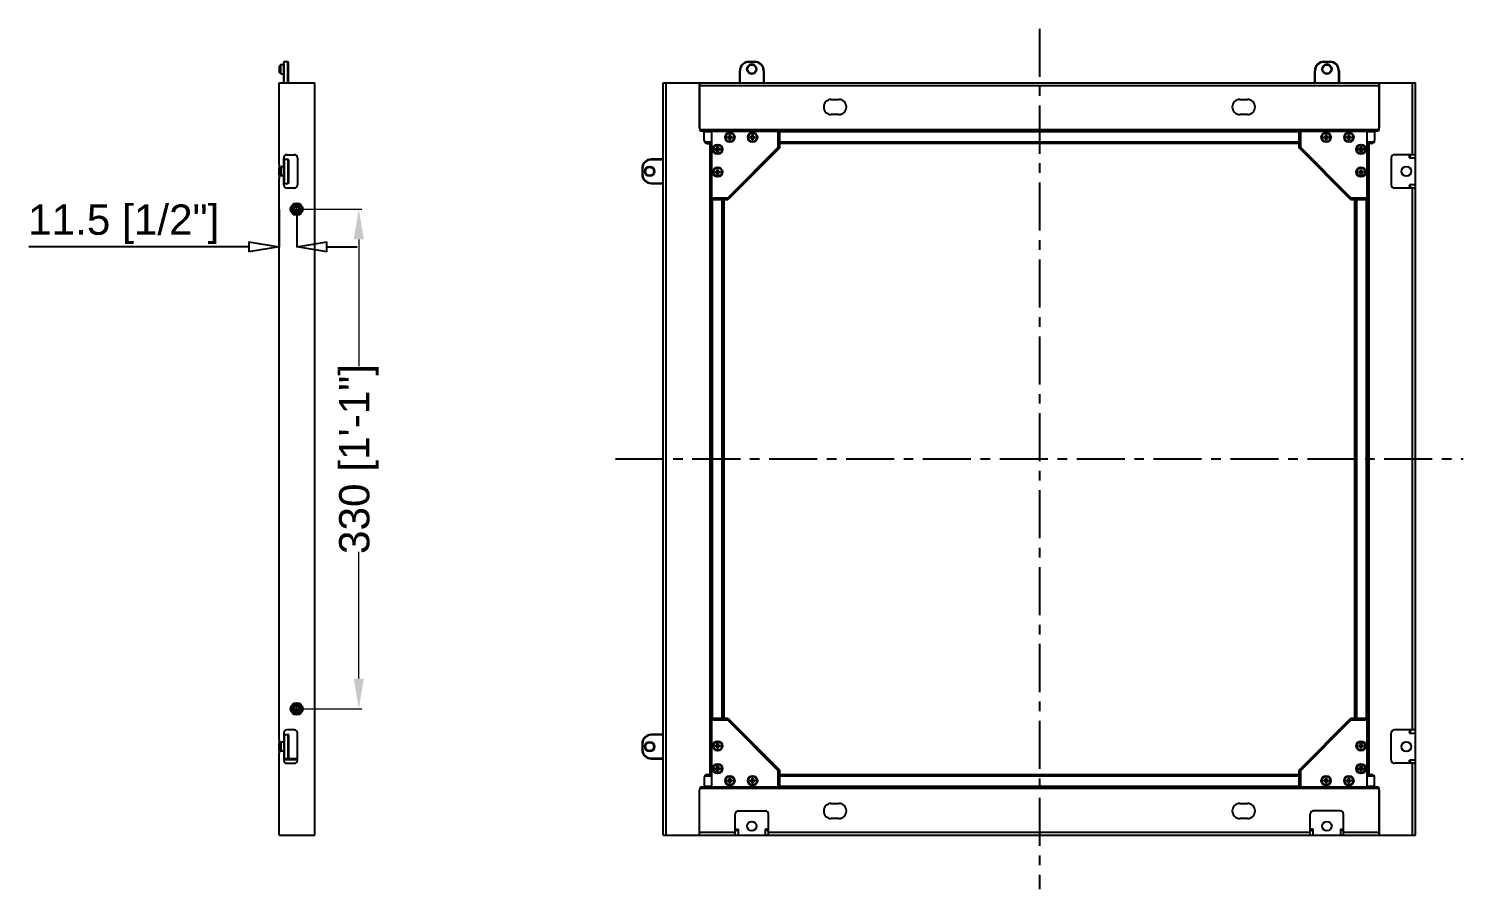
# Model space of a CAD drawing. Header units: millimetres. Extents: x -3132 to 28633, y 682 to 5849.
# Drawn here: x 11043 to 11991, y 1592 to 2160 of the extents above; entities that cross this region are included whole.
import ezdxf

# ---------------------------------------------------------------- set-up
doc = ezdxf.new("R2010")
doc.units = ezdxf.units.MM
doc.linetypes.add('CENTER', pattern=[50.79999999999998, 31.75, -6.349999999999998, 6.349999999999998, -6.349999999999998])
doc.layers.add('02___PRT_ALL_AXES', color=7, linetype='Continuous')
doc.layers.add('标准', color=3, linetype='Continuous')
doc.layers.add('screw', color=33, linetype='Continuous', lineweight=13)
doc.styles.get("Standard").update_dxf_attribs({"font": 'arial.ttf'})
doc.styles.add('TXT', font='romans.shx', dxfattribs={"bigfont": 'gbcbig.shx'})
doc.dimstyles.new('1.2', dxfattribs={"dimscale": 10, "dimtxt": 2, "dimasz": 2, "dimexe": 0.2, "dimexo": 0.1, "dimgap": 0, "dimtad": 0, "dimzin": 9, "dimdsep": 46, "dimtxsty": 'Standard', "dimcen": 0, "dimclrd": 3, "dimclre": 3, "dimclrt": 3, "dimazin": 1, "dimtp": 0.01, "dimtm": 0.01, "dimtfac": 1, "dimtofl": 0, "dimtmove": 0, "dimatfit": 3, "dimfxl": 1, "dimtolj": 1, "dimtzin": 4, "dimlwd": 13, "dimlwe": 13, "dimarcsym": 0})
doc.dimstyles.new('ISO_25-10', dxfattribs={"dimtxt": 20, "dimasz": 20, "dimexe": 0.3, "dimexo": 0.3, "dimgap": 2, "dimtad": 1, "dimrnd": 0.0001, "dimdsep": 46, "dimtxsty": 'Standard', "dimblk": 'CLOSEDBLANK', "dimcen": 0.1, "dimclrd": 256, "dimclre": 256, "dimclrt": 256, "dimadec": 0, "dimazin": 2, "dimtm": 1e-09, "dimtfac": 1, "dimtofl": 0, "dimtmove": 0, "dimatfit": 3, "dimldrblk": 'CLOSEDBLANK', "dimfxl": 1, "dimtolj": 1, "dimarcsym": 0})

# ---------------------------------------------------------------- blocks, each defined once
blk = doc.blocks.new('*D74')
at = {"color": 3, "linetype": 'Continuous', "lineweight": 13, "transparency": 16777216}
for p, q in [((11223.08755357268, 2040.957609661936), (11262.94822645859, 2040.957609661936)), ((11260.94822645859, 2020.957609661936), (11260.94822645859, 1937.23318947094)), ((11260.94822645859, 1730.957609661936), (11260.94822645859, 1814.682029852932)), ((11223.08755357268, 1710.957609661936), (11262.94822645859, 1710.957609661936))]:
    blk.add_line(p, q, dxfattribs=at)
at = {"color": 3, "transparency": 16777216}
for points in [[(11257.61489312525, 2020.957609661936), (11264.28155979192, 2020.957609661936), (11260.94822645859, 2040.957609661936)], [(11257.61489312525, 1730.957609661936), (11264.28155979192, 1730.957609661936), (11260.94822645859, 1710.957609661936)]]:
    blk.add_solid(points, dxfattribs=at)
at = {"layer": 'Defpoints', "color": 0, "transparency": 16777216}
for p in [(11222.08755357268, 2040.957609661936), (11222.08755357268, 1710.957609661936), (11260.94822645859, 1710.957609661936)]:
    blk.add_point(p, dxfattribs=at)
at = {"color": 3, "transparency": 16777216, "insert": (11260.94822645858, 1875.957609661932), "char_height": 20, "attachment_point": 5, "rotation": 90}
blk.add_mtext('\\A1;330 [1\'-1"]', dxfattribs=at)
blk = doc.blocks.new('screw_m4_l')
at = {"layer": 'screw', "color": 1, "linetype": 'CENTER', "ltscale": 0.008796536796536795}
for p, q in [((-2.200000000000045, 0), (2.200000000000045, 0)), ((0, -2.199999999999818), (0, 2.199999999999818))]:
    blk.add_line(p, q, dxfattribs=at)
at = {"layer": 'screw', "color": 33}
blk.add_circle((0, 0), 1.65, dxfattribs=at)
at = {"layer": 'screw', "color": 2, "linetype": 'CENTER'}
blk.add_arc((0, 0), 2, 270, 180, dxfattribs=at)
at = {"layer": 'screw', "color": 6, "style": 'TXT'}
blk.add_text('M4', height=0.8, dxfattribs=at).set_placement((-0.67999999999995, -1))
blk = doc.blocks.new('_ClosedBlank')
at = {"color": 0, "linetype": 'ByBlock', "lineweight": -2}
for p, q in [((-1, 0.1666666666666667), (0, 0)), ((-1, 0.1666666666666667), (-1, -0.1666666666666667)), ((0, 0), (-1, -0.1666666666666667))]:
    blk.add_line(p, q, dxfattribs=at)
blk = doc.blocks.new('*D76')
at = {"layer": 'Defpoints', "color": 0, "transparency": 16777216}
for p in [(11208.38755357268, 2040.957609661935), (11219.88755357268, 2040.957609661935), (11208.38755357268, 2016.111521657536)]:
    blk.add_point(p, dxfattribs=at)
at = {"layer": '标准', "lineweight": -2, "transparency": 16777216}
for p, q in [((11208.38755357268, 2040.657609661935), (11208.38755357268, 2015.811521657536)), ((11219.88755357268, 2040.657609661935), (11219.88755357268, 2015.811521657536)), ((11188.38755357268, 2016.111521657536), (11042.81865862043, 2016.111521657536)), ((11239.88755357268, 2016.111521657536), (11259.88755357268, 2016.111521657536))]:
    blk.add_line(p, q, dxfattribs=at)
at = {"layer": '标准', "lineweight": -2, "transparency": 16777216, "xscale": 20, "yscale": 20, "zscale": 20}
blk.add_blockref('_ClosedBlank', (11208.38755357268, 2016.111521657536), dxfattribs=at)
at = {"layer": '标准', "lineweight": -2, "transparency": 16777216, "xscale": 20, "yscale": 20, "zscale": 20, "rotation": 180}
blk.add_blockref('_ClosedBlank', (11219.88755357268, 2016.111521657536), dxfattribs=at)
at = {"layer": '标准', "transparency": 16777216, "insert": (11105.60310609655, 2031.058315654808), "char_height": 20, "attachment_point": 5}
blk.add_mtext('\\A1;11.5 [1/2"]', dxfattribs=at)

msp = doc.modelspace()

# ---------------------------------------------------------------- linework, layer by layer
at = {"color": 7, "linetype": 'Continuous'}
for p, q in [((11209.38755357268, 2136.457609661931), (11208.58755357268, 2135.657609661932)), ((11208.58755357268, 2131.25760966193), (11208.58755357268, 2135.657609661932)), ((11209.38755357268, 2130.457609661935), (11209.38755357268, 2136.457609661931)), ((11209.38755357268, 2136.457609661931), (11211.38755357268, 2136.457609661931)), ((11211.68755357268, 2138.457609661935), (11211.38755357268, 2138.157609661932)), ((11211.38755357268, 2124.457609661935), (11211.38755357268, 2138.157609661932)), ((11211.68755357268, 2124.457609661935), (11211.68755357268, 2138.457609661935)), ((11211.68755357268, 2138.457609661935), (11214.08755357268, 2138.457609661935)), ((11214.08755357268, 2124.457609661935), (11214.08755357268, 2138.457609661935)), ((11214.38755357268, 2138.157609661932), (11214.08755357268, 2138.457609661935)), ((11214.38755357268, 2124.457609661935), (11214.38755357268, 2138.157609661932)), ((11518.61697475584, 2138.157609661932), (11518.61697475584, 2138.457609661935)), ((11518.61697475584, 2138.457609661935), (11522.61697475584, 2138.457609661935)), ((11518.61697475584, 2138.157609661932), (11522.61697475584, 2138.157609661932)), ((11522.61697475584, 2138.157609661932), (11522.61697475584, 2138.457609661935)), ((11898.61697475584, 2138.157609661932), (11898.61697475584, 2138.457609661935)), ((11898.61697475584, 2138.457609661935), (11902.61697475584, 2138.457609661935)), ((11898.61697475584, 2138.157609661932), (11902.61697475584, 2138.157609661932)), ((11902.61697475584, 2138.157609661932), (11902.61697475584, 2138.457609661935)), ((11208.38755357268, 2070.571162534932), (11208.38755357268, 2124.457609661935)), ((11208.38755357268, 2124.457609661935), (11231.88755357268, 2124.457609661935)), ((11209.38755357268, 2130.457609661935), (11208.58755357268, 2131.25760966193)), ((11209.38755357268, 2130.457609661935), (11211.38755357268, 2130.457609661935)), ((11231.88755357268, 1627.457609661935), (11231.88755357268, 2124.457609661935)), ((11462.11697475584, 1627.457609661935), (11462.11697475584, 2124.457609661935)), ((11462.11697475584, 2124.457609661935), (11959.11697475584, 2124.457609661935)), ((11464.11697475584, 1627.457609661935), (11464.11697475584, 2124.457609661935)), ((11486.01697475584, 2094.457609661935), (11486.01697475584, 2124.457609661935)), ((11486.11697475584, 2124.457609661935), (11486.11697475584, 2094.557609661933)), ((11512.61697475584, 2124.457609661935), (11512.61697475584, 2132.457609661931)), ((11512.91697475584, 2132.457609661931), (11512.61697475584, 2132.457609661931)), ((11512.91697475584, 2124.457609661935), (11512.91697475584, 2132.457609661931)), ((11528.31697475584, 2132.457609661931), (11528.31697475584, 2124.457609661935)), ((11528.31697475584, 2132.457609661931), (11528.61697475584, 2132.457609661931)), ((11528.61697475584, 2132.457609661931), (11528.61697475584, 2124.457609661935)), ((11892.61697475584, 2124.457609661935), (11892.61697475584, 2132.457609661931)), ((11892.91697475584, 2132.457609661931), (11892.61697475584, 2132.457609661931)), ((11892.91697475584, 2124.457609661935), (11892.91697475584, 2132.457609661931)), ((11908.31697475584, 2132.457609661931), (11908.31697475584, 2124.457609661935)), ((11908.31697475584, 2132.457609661931), (11908.61697475584, 2132.457609661931)), ((11908.61697475584, 2132.457609661931), (11908.61697475584, 2124.457609661935)), ((11935.11697475584, 2094.557609661933), (11935.11697475584, 2124.457609661935)), ((11935.21697475584, 2124.457609661935), (11935.21697475584, 2094.457609661935)), ((11957.11697475584, 2076.957609661935), (11957.11697475584, 2124.457609661935)), ((11959.11697475584, 1627.457609661935), (11959.11697475584, 2124.457609661935)), ((11935.11697475584, 2122.457609661931), (11486.11697475584, 2122.457609661931)), ((11573.11697475584, 2113.457609661935), (11578.11697475584, 2113.457609661935)), ((11843.11697475584, 2113.457609661935), (11848.11697475584, 2113.457609661935)), ((11578.11697475584, 2103.457609661935), (11573.11697475584, 2103.457609661935)), ((11848.11697475584, 2103.457609661935), (11843.11697475584, 2103.457609661935)), ((11488.11697475584, 2092.557609661933), (11486.11697475584, 2094.557609661933)), ((11487.11697475584, 2093.557609661933), (11934.11697475584, 2093.557609661933)), ((11489.11697475584, 2092.457609661931), (11488.01697475584, 2092.457609661931)), ((11933.11697475584, 2092.557609661933), (11488.11697475584, 2092.557609661933)), ((11489.11697475584, 2086.357609661936), (11489.11697475584, 2092.457609661931)), ((11494.11697475584, 2092.057609661933), (11489.11697475584, 2092.057609661933)), ((11489.35917467584, 2085.457609661935), (11494.11697475584, 2085.457609661935)), ((11494.11697475584, 2047.457609661931), (11494.11697475584, 2092.457609661931)), ((11494.11697475584, 2092.457609661931), (11539.11697475584, 2092.457609661931)), ((11504.51697475584, 2088.177609661932), (11504.51697475584, 2088.737609661934)), ((11504.51697475584, 2088.737609661934), (11507.71697475584, 2088.177609661932)), ((11504.51697475584, 2088.737609661934), (11505.83697475584, 2088.737609661934)), ((11504.51697475584, 2088.177609661932), (11507.71697475584, 2088.737609661934)), ((11505.83697475584, 2088.177609661932), (11504.51697475584, 2088.177609661932)), ((11505.83697475584, 2086.857609661933), (11506.39697475584, 2090.057609661933)), ((11505.83697475584, 2088.737609661934), (11505.83697475584, 2090.057609661933)), ((11506.39697475584, 2086.857609661933), (11505.83697475584, 2090.057609661933)), ((11505.83697475584, 2090.057609661933), (11506.39697475584, 2090.057609661933)), ((11505.83697475584, 2088.177609661932), (11506.39697475584, 2088.737609661934)), ((11505.83697475584, 2088.737609661934), (11506.39697475584, 2088.177609661932)), ((11505.83697475584, 2086.857609661933), (11505.83697475584, 2088.177609661932)), ((11506.39697475584, 2086.857609661933), (11505.83697475584, 2086.857609661933)), ((11506.39697475584, 2090.057609661933), (11506.39697475584, 2088.737609661934)), ((11506.39697475584, 2088.737609661934), (11507.71697475584, 2088.737609661934)), ((11506.39697475584, 2088.177609661932), (11506.39697475584, 2086.857609661933)), ((11507.71697475584, 2088.177609661932), (11506.39697475584, 2088.177609661932)), ((11507.71697475584, 2088.737609661934), (11507.71697475584, 2088.177609661932)), ((11519.51697475584, 2088.177609661932), (11519.51697475584, 2088.737609661934)), ((11519.51697475584, 2088.737609661934), (11522.71697475584, 2088.177609661932)), ((11519.51697475584, 2088.737609661934), (11520.83697475584, 2088.737609661934)), ((11519.51697475584, 2088.177609661932), (11522.71697475584, 2088.737609661934)), ((11520.83697475584, 2088.177609661932), (11519.51697475584, 2088.177609661932)), ((11520.83697475584, 2086.857609661933), (11521.39697475584, 2090.057609661933)), ((11520.83697475584, 2088.737609661934), (11520.83697475584, 2090.057609661933)), ((11521.39697475584, 2086.857609661933), (11520.83697475584, 2090.057609661933)), ((11520.83697475584, 2090.057609661933), (11521.39697475584, 2090.057609661933)), ((11520.83697475584, 2088.177609661932), (11521.39697475584, 2088.737609661934)), ((11520.83697475584, 2088.737609661934), (11521.39697475584, 2088.177609661932)), ((11520.83697475584, 2086.857609661933), (11520.83697475584, 2088.177609661932)), ((11521.39697475584, 2086.857609661933), (11520.83697475584, 2086.857609661933)), ((11521.39697475584, 2090.057609661933), (11521.39697475584, 2088.737609661934)), ((11521.39697475584, 2088.737609661934), (11522.71697475584, 2088.737609661934)), ((11521.39697475584, 2088.177609661932), (11521.39697475584, 2086.857609661933)), ((11522.71697475584, 2088.177609661932), (11521.39697475584, 2088.177609661932)), ((11522.71697475584, 2088.737609661934), (11522.71697475584, 2088.177609661932)), ((11538.11697475584, 2081.871823224938), (11538.11697475584, 2092.457609661931)), ((11539.11697475584, 2081.871823224938), (11539.11697475584, 2092.457609661931)), ((11882.11697475584, 2092.057609661933), (11539.11697475584, 2092.057609661933)), ((11539.11697475584, 2085.457609661935), (11882.11697475584, 2085.457609661935)), ((11882.11697475584, 2092.457609661931), (11882.11697475584, 2081.871823224938)), ((11882.11697475584, 2092.457609661931), (11927.11697475584, 2092.457609661931)), ((11883.11697475584, 2092.457609661931), (11883.11697475584, 2081.871823224938)), ((11898.51697475584, 2088.177609661932), (11901.71697475584, 2088.737609661934)), ((11898.51697475584, 2088.177609661932), (11898.51697475584, 2088.737609661934)), ((11898.51697475584, 2088.737609661934), (11899.83697475584, 2088.737609661934)), ((11898.51697475584, 2088.737609661934), (11901.71697475584, 2088.177609661932)), ((11899.83697475584, 2088.177609661932), (11898.51697475584, 2088.177609661932)), ((11899.83697475584, 2086.857609661933), (11900.39697475584, 2090.057609661933)), ((11899.83697475584, 2088.737609661934), (11899.83697475584, 2090.057609661933)), ((11899.83697475584, 2090.057609661933), (11900.39697475584, 2090.057609661933)), ((11900.39697475584, 2086.857609661933), (11899.83697475584, 2090.057609661933)), ((11899.83697475584, 2088.177609661932), (11900.39697475584, 2088.737609661934)), ((11899.83697475584, 2088.737609661934), (11900.39697475584, 2088.177609661932)), ((11899.83697475584, 2086.857609661933), (11899.83697475584, 2088.177609661932)), ((11900.39697475584, 2086.857609661933), (11899.83697475584, 2086.857609661933)), ((11900.39697475584, 2090.057609661933), (11900.39697475584, 2088.737609661934)), ((11900.39697475584, 2088.737609661934), (11901.71697475584, 2088.737609661934)), ((11900.39697475584, 2088.177609661932), (11900.39697475584, 2086.857609661933)), ((11901.71697475584, 2088.177609661932), (11900.39697475584, 2088.177609661932)), ((11901.71697475584, 2088.737609661934), (11901.71697475584, 2088.177609661932)), ((11913.51697475584, 2088.177609661932), (11916.71697475584, 2088.737609661934)), ((11913.51697475584, 2088.177609661932), (11913.51697475584, 2088.737609661934)), ((11913.51697475584, 2088.737609661934), (11914.83697475584, 2088.737609661934)), ((11913.51697475584, 2088.737609661934), (11916.71697475584, 2088.177609661932)), ((11914.83697475584, 2088.177609661932), (11913.51697475584, 2088.177609661932)), ((11914.83697475584, 2086.857609661933), (11915.39697475584, 2090.057609661933)), ((11914.83697475584, 2088.737609661934), (11914.83697475584, 2090.057609661933)), ((11914.83697475584, 2090.057609661933), (11915.39697475584, 2090.057609661933)), ((11915.39697475584, 2086.857609661933), (11914.83697475584, 2090.057609661933)), ((11914.83697475584, 2088.177609661932), (11915.39697475584, 2088.737609661934)), ((11914.83697475584, 2088.737609661934), (11915.39697475584, 2088.177609661932)), ((11914.83697475584, 2086.857609661933), (11914.83697475584, 2088.177609661932)), ((11915.39697475584, 2086.857609661933), (11914.83697475584, 2086.857609661933)), ((11915.39697475584, 2090.057609661933), (11915.39697475584, 2088.737609661934)), ((11915.39697475584, 2088.737609661934), (11916.71697475584, 2088.737609661934)), ((11915.39697475584, 2088.177609661932), (11915.39697475584, 2086.857609661933)), ((11916.71697475584, 2088.177609661932), (11915.39697475584, 2088.177609661932)), ((11916.71697475584, 2088.737609661934), (11916.71697475584, 2088.177609661932)), ((11927.11697475584, 2047.457609661931), (11927.11697475584, 2092.457609661931)), ((11932.11697475584, 2092.057609661933), (11927.11697475584, 2092.057609661933)), ((11927.11697475584, 2085.457609661935), (11931.87477483584, 2085.457609661935)), ((11933.21697475584, 2092.457609661931), (11932.11697475584, 2092.457609661931)), ((11932.11697475584, 2092.457609661931), (11932.11697475584, 2086.357609661936)), ((11935.11697475584, 2094.557609661933), (11933.11697475584, 2092.557609661933)), ((11213.38755357268, 2076.957609661935), (11218.38755357268, 2076.957609661935)), ((11494.11697475584, 2084.457609661935), (11491.01697475584, 2084.457609661935)), ((11491.11697475584, 2084.357609661933), (11494.11697475584, 2084.357609661933)), ((11493.01697475584, 1667.557609661933), (11493.01697475584, 2084.357609661933)), ((11494.01697475584, 2084.357609661933), (11494.01697475584, 1667.557609661933)), ((11496.51697475584, 2080.177609661936), (11496.51697475584, 2080.737609661934)), ((11496.51697475584, 2080.737609661934), (11499.71697475584, 2080.177609661936)), ((11496.51697475584, 2080.737609661934), (11497.83697475584, 2080.737609661934)), ((11496.51697475584, 2080.177609661936), (11499.71697475584, 2080.737609661934)), ((11497.83697475584, 2080.177609661936), (11496.51697475584, 2080.177609661936)), ((11497.83697475584, 2078.857609661936), (11498.39697475584, 2082.057609661933)), ((11497.83697475584, 2080.737609661934), (11497.83697475584, 2082.057609661933)), ((11498.39697475584, 2078.857609661936), (11497.83697475584, 2082.057609661933)), ((11497.83697475584, 2082.057609661933), (11498.39697475584, 2082.057609661933)), ((11497.83697475584, 2080.177609661936), (11498.39697475584, 2080.737609661934)), ((11497.83697475584, 2080.737609661934), (11498.39697475584, 2080.177609661936)), ((11497.83697475584, 2078.857609661936), (11497.83697475584, 2080.177609661936)), ((11498.39697475584, 2078.857609661936), (11497.83697475584, 2078.857609661936)), ((11498.39697475584, 2082.057609661933), (11498.39697475584, 2080.737609661934)), ((11498.39697475584, 2080.737609661934), (11499.71697475584, 2080.737609661934)), ((11498.39697475584, 2080.177609661936), (11498.39697475584, 2078.857609661936)), ((11499.71697475584, 2080.177609661936), (11498.39697475584, 2080.177609661936)), ((11499.71697475584, 2080.737609661934), (11499.71697475584, 2080.177609661936)), ((11538.11697475584, 2081.871823224938), (11504.70276119384, 2048.457609661935)), ((11538.82408153784, 2081.164716443935), (11505.40986797484, 2047.750502880932)), ((11538.11697475584, 2081.871823224938), (11538.97052814684, 2081.518269833934)), ((11538.82408153784, 2081.164716443935), (11539.11697475584, 2081.871823224938)), ((11882.11697475584, 2084.457609661935), (11539.11697475584, 2084.457609661935)), ((11882.11697475584, 2081.871823224938), (11882.40986797484, 2081.164716443935)), ((11882.26342136584, 2081.518269833934), (11883.11697475584, 2081.871823224938)), ((11915.82408153784, 2047.750502880932), (11882.40986797484, 2081.164716443935)), ((11916.53118831884, 2048.457609661935), (11883.11697475584, 2081.871823224938)), ((11921.51697475584, 2080.177609661936), (11924.71697475584, 2080.737609661934)), ((11921.51697475584, 2080.177609661936), (11921.51697475584, 2080.737609661934)), ((11921.51697475584, 2080.737609661934), (11922.83697475584, 2080.737609661934)), ((11921.51697475584, 2080.737609661934), (11924.71697475584, 2080.177609661936)), ((11922.83697475584, 2080.177609661936), (11921.51697475584, 2080.177609661936)), ((11922.83697475584, 2078.857609661936), (11923.39697475584, 2082.057609661933)), ((11922.83697475584, 2080.737609661934), (11922.83697475584, 2082.057609661933)), ((11922.83697475584, 2082.057609661933), (11923.39697475584, 2082.057609661933)), ((11923.39697475584, 2078.857609661936), (11922.83697475584, 2082.057609661933)), ((11922.83697475584, 2080.177609661936), (11923.39697475584, 2080.737609661934)), ((11922.83697475584, 2080.737609661934), (11923.39697475584, 2080.177609661936)), ((11922.83697475584, 2078.857609661936), (11922.83697475584, 2080.177609661936)), ((11923.39697475584, 2078.857609661936), (11922.83697475584, 2078.857609661936)), ((11923.39697475584, 2082.057609661933), (11923.39697475584, 2080.737609661934)), ((11923.39697475584, 2080.737609661934), (11924.71697475584, 2080.737609661934)), ((11923.39697475584, 2080.177609661936), (11923.39697475584, 2078.857609661936)), ((11924.71697475584, 2080.177609661936), (11923.39697475584, 2080.177609661936)), ((11924.71697475584, 2080.737609661934), (11924.71697475584, 2080.177609661936)), ((11930.21697475584, 2084.457609661935), (11927.11697475584, 2084.457609661935)), ((11930.11697475584, 2084.357609661933), (11927.11697475584, 2084.357609661933)), ((11927.21697475584, 1667.557609661933), (11927.21697475584, 2084.357609661933)), ((11928.21697475584, 2084.357609661933), (11928.21697475584, 1667.557609661933)), ((11959.11697475584, 2076.957609661935), (11945.11697475584, 2076.957609661935)), ((11955.11697475584, 2074.957609661931), (11955.11697475584, 2076.957609661935)), ((11208.38755357268, 2070.571162534932), (11208.39466759968, 2069.851156962934)), ((11208.39466751568, 2069.064053695933), (11208.38755357268, 2068.344056789931)), ((11208.38755357268, 2063.571162534936), (11208.38755357268, 2068.344056789931)), ((11208.39466759968, 2069.851156962934), (11208.39466751568, 2069.064053695933)), ((11208.58755357268, 2068.157609661932), (11209.38755357268, 2068.957609661931)), ((11208.58755357268, 2068.157609661932), (11208.58755357268, 2063.75760966193)), ((11209.38755357268, 2068.957609661931), (11209.38755357268, 2062.957609661935)), ((11211.38755357268, 2068.957609661931), (11209.38755357268, 2068.957609661931)), ((11211.38755357268, 2056.957609661935), (11211.38755357268, 2074.957609661931)), ((11211.68755357268, 2073.957609661931), (11211.38755357268, 2073.657609661936)), ((11211.68755357268, 2073.957609661931), (11211.68755357268, 2057.957609661935)), ((11211.68755357268, 2073.957609661931), (11214.08755357268, 2073.957609661931)), ((11214.08755357268, 2073.957609661931), (11214.08755357268, 2057.957609661935)), ((11214.38755357268, 2073.657609661936), (11214.08755357268, 2073.957609661931)), ((11214.38755357268, 2073.657609661936), (11214.38755357268, 2058.257609661934)), ((11220.38755357268, 2074.957609661931), (11220.38755357268, 2056.957609661935)), ((11448.11697475584, 2067.957609661935), (11448.11697475584, 2063.957609661931)), ((11448.41697475584, 2067.957609661935), (11448.11697475584, 2067.957609661935)), ((11448.41697475584, 2067.957609661935), (11448.41697475584, 2063.957609661931)), ((11454.11697475584, 2073.657609661936), (11454.11697475584, 2073.957609661931)), ((11462.11697475584, 2073.957609661931), (11454.11697475584, 2073.957609661931)), ((11462.11697475584, 2073.657609661936), (11454.11697475584, 2073.657609661936)), ((11497.83697475584, 2063.857609661936), (11498.39697475584, 2067.057609661933)), ((11497.83697475584, 2065.737609661934), (11497.83697475584, 2067.057609661933)), ((11498.39697475584, 2063.857609661936), (11497.83697475584, 2067.057609661933)), ((11497.83697475584, 2067.057609661933), (11498.39697475584, 2067.057609661933)), ((11498.39697475584, 2067.057609661933), (11498.39697475584, 2065.737609661934)), ((11922.83697475584, 2063.857609661936), (11923.39697475584, 2067.057609661933)), ((11922.83697475584, 2067.057609661933), (11923.39697475584, 2067.057609661933)), ((11922.83697475584, 2065.737609661934), (11922.83697475584, 2067.057609661933)), ((11923.39697475584, 2063.857609661936), (11922.83697475584, 2067.057609661933)), ((11923.39697475584, 2067.057609661933), (11923.39697475584, 2065.737609661934)), ((11943.11697475584, 2074.957609661931), (11943.11697475584, 2056.957609661935)), ((11955.11697475584, 2074.957609661931), (11959.11697475584, 2074.957609661931)), ((11208.38755357268, 2063.571162534936), (11208.39466759968, 2062.851156962934)), ((11208.39466751568, 2062.064053695933), (11208.38755357268, 2061.344056789934)), ((11208.38755357268, 1690.571162534932), (11208.38755357268, 2061.344056789934)), ((11208.39466759968, 2062.851156962934), (11208.39466751568, 2062.064053695933)), ((11208.58755357268, 2063.75760966193), (11209.38755357268, 2062.957609661935)), ((11211.38755357268, 2062.957609661935), (11209.38755357268, 2062.957609661935)), ((11211.68755357268, 2057.957609661935), (11211.38755357268, 2058.257609661934)), ((11211.68755357268, 2057.957609661935), (11214.08755357268, 2057.957609661935)), ((11214.38755357268, 2058.257609661934), (11214.08755357268, 2057.957609661935)), ((11448.41697475584, 2063.957609661931), (11448.11697475584, 2063.957609661931)), ((11454.11697475584, 2058.257609661934), (11454.11697475584, 2057.957609661935)), ((11454.11697475584, 2058.257609661934), (11462.11697475584, 2058.257609661934)), ((11454.11697475584, 2057.957609661935), (11462.11697475584, 2057.957609661935)), ((11496.51697475584, 2065.177609661936), (11496.51697475584, 2065.737609661934)), ((11496.51697475584, 2065.737609661934), (11499.71697475584, 2065.177609661936)), ((11496.51697475584, 2065.737609661934), (11497.83697475584, 2065.737609661934)), ((11496.51697475584, 2065.177609661936), (11499.71697475584, 2065.737609661934)), ((11497.83697475584, 2065.177609661936), (11496.51697475584, 2065.177609661936)), ((11497.83697475584, 2065.177609661936), (11498.39697475584, 2065.737609661934)), ((11497.83697475584, 2065.737609661934), (11498.39697475584, 2065.177609661936)), ((11497.83697475584, 2063.857609661936), (11497.83697475584, 2065.177609661936)), ((11498.39697475584, 2063.857609661936), (11497.83697475584, 2063.857609661936)), ((11498.39697475584, 2065.737609661934), (11499.71697475584, 2065.737609661934)), ((11498.39697475584, 2065.177609661936), (11498.39697475584, 2063.857609661936)), ((11499.71697475584, 2065.177609661936), (11498.39697475584, 2065.177609661936)), ((11499.71697475584, 2065.737609661934), (11499.71697475584, 2065.177609661936)), ((11921.51697475584, 2065.177609661936), (11924.71697475584, 2065.737609661934)), ((11921.51697475584, 2065.737609661934), (11922.83697475584, 2065.737609661934)), ((11921.51697475584, 2065.177609661936), (11921.51697475584, 2065.737609661934)), ((11921.51697475584, 2065.737609661934), (11924.71697475584, 2065.177609661936)), ((11922.83697475584, 2065.177609661936), (11921.51697475584, 2065.177609661936)), ((11922.83697475584, 2065.177609661936), (11923.39697475584, 2065.737609661934)), ((11922.83697475584, 2065.737609661934), (11923.39697475584, 2065.177609661936)), ((11922.83697475584, 2063.857609661936), (11922.83697475584, 2065.177609661936)), ((11923.39697475584, 2063.857609661936), (11922.83697475584, 2063.857609661936)), ((11923.39697475584, 2065.737609661934), (11924.71697475584, 2065.737609661934)), ((11924.71697475584, 2065.177609661936), (11923.39697475584, 2065.177609661936)), ((11923.39697475584, 2065.177609661936), (11923.39697475584, 2063.857609661936)), ((11924.71697475584, 2065.737609661934), (11924.71697475584, 2065.177609661936)), ((11218.38755357268, 2054.957609661931), (11213.38755357268, 2054.957609661931)), ((11494.11697475584, 2048.457609661935), (11504.70276119384, 2048.457609661935)), ((11505.05631458484, 2047.604056271932), (11504.70276119384, 2048.457609661935)), ((11504.70276119384, 2047.457609661931), (11505.40986797484, 2047.750502880932)), ((11915.82408153784, 2047.750502880932), (11916.53118831884, 2047.457609661931)), ((11916.53118831884, 2048.457609661935), (11916.17763492784, 2047.604056271932)), ((11916.53118831884, 2048.457609661935), (11927.11697475584, 2048.457609661935)), ((11959.11697475584, 2054.957609661931), (11945.11697475584, 2054.957609661931)), ((11959.11697475584, 2056.957609661935), (11955.11697475584, 2056.957609661935)), ((11955.11697475584, 2056.957609661935), (11955.11697475584, 2054.957609661931)), ((11956.11697475584, 2055.225558854934), (11956.03771314484, 2055.519764681932)), ((11957.11697475584, 1696.957609661935), (11957.11697475584, 2054.957609661931)), ((11494.11697475584, 2047.457609661931), (11504.70276119384, 2047.457609661931)), ((11494.51697475584, 2047.457609661931), (11494.51697475584, 1704.457609661935)), ((11501.11697475584, 1704.457609661935), (11501.11697475584, 2047.457609661931)), ((11502.11697475584, 2047.457609661931), (11502.11697475584, 1704.457609661935)), ((11916.53118831884, 2047.457609661931), (11927.11697475584, 2047.457609661931)), ((11919.11697475584, 1704.457609661935), (11919.11697475584, 2047.457609661931)), ((11920.11697475584, 2047.457609661931), (11920.11697475584, 1704.457609661935)), ((11926.71697475584, 1704.457609661935), (11926.71697475584, 2047.457609661931)), ((11218.38755357268, 1696.957609661935), (11213.38755357268, 1696.957609661935)), ((11494.11697475584, 1659.457609661935), (11494.11697475584, 1704.457609661935)), ((11504.70276119384, 1704.457609661935), (11494.11697475584, 1704.457609661935)), ((11504.70276119384, 1703.457609661935), (11494.11697475584, 1703.457609661935)), ((11504.70276119384, 1704.457609661935), (11505.40986797484, 1704.164716443931)), ((11504.70276119384, 1703.457609661935), (11505.05631458484, 1704.311163052931)), ((11504.70276119384, 1703.457609661935), (11538.11697475584, 1670.043396099936)), ((11505.40986797484, 1704.164716443931), (11538.82408153784, 1670.750502880936)), ((11882.40986797484, 1670.750502880936), (11915.82408153784, 1704.164716443931)), ((11883.11697475584, 1670.043396099936), (11916.53118831884, 1703.457609661935)), ((11916.53118831884, 1704.457609661935), (11915.82408153784, 1704.164716443931)), ((11916.17763492784, 1704.311163052931), (11916.53118831884, 1703.457609661935)), ((11927.11697475584, 1704.457609661935), (11916.53118831884, 1704.457609661935)), ((11927.11697475584, 1703.457609661935), (11916.53118831884, 1703.457609661935)), ((11927.11697475584, 1659.457609661935), (11927.11697475584, 1704.457609661935)), ((11959.11697475584, 1696.957609661935), (11945.11697475584, 1696.957609661935)), ((11955.11697475584, 1696.957609661935), (11955.11697475584, 1694.957609661931)), ((11208.38755357268, 1690.571162534932), (11208.39466759968, 1689.85115695593)), ((11208.39466751568, 1689.064053696933), (11208.38755357268, 1688.344056789931)), ((11208.38755357268, 1683.571162534936), (11208.38755357268, 1688.344056789931)), ((11208.39466759968, 1689.85115695593), (11208.39466751568, 1689.064053696933)), ((11208.58755357268, 1688.157609661932), (11209.38755357268, 1688.957609661931)), ((11208.58755357268, 1688.157609661932), (11208.58755357268, 1683.75760966193)), ((11211.38755357268, 1688.957609661931), (11209.38755357268, 1688.957609661931)), ((11209.38755357268, 1688.957609661931), (11209.38755357268, 1682.957609661935)), ((11211.38755357268, 1694.957609661931), (11211.38755357268, 1676.957609661935)), ((11211.68755357268, 1693.957609661931), (11211.38755357268, 1693.657609661936)), ((11211.68755357268, 1693.957609661931), (11214.08755357268, 1693.957609661931)), ((11211.68755357268, 1693.957609661931), (11211.68755357268, 1677.957609661935)), ((11214.38755357268, 1693.657609661936), (11214.08755357268, 1693.957609661931)), ((11214.08755357268, 1693.957609661931), (11214.08755357268, 1677.957609661935)), ((11214.38755357268, 1693.657609661936), (11214.38755357268, 1678.257609661934)), ((11220.38755357268, 1676.957609661935), (11220.38755357268, 1694.957609661931)), ((11448.11697475584, 1687.957609661935), (11448.11697475584, 1683.957609661931)), ((11448.41697475584, 1687.957609661935), (11448.11697475584, 1687.957609661935)), ((11448.41697475584, 1687.957609661935), (11448.41697475584, 1683.957609661931)), ((11454.11697475584, 1693.657609661936), (11454.11697475584, 1693.957609661931)), ((11462.11697475584, 1693.957609661931), (11454.11697475584, 1693.957609661931)), ((11462.11697475584, 1693.657609661936), (11454.11697475584, 1693.657609661936)), ((11498.39697475584, 1684.857609661933), (11497.83697475584, 1688.057609661933)), ((11497.83697475584, 1686.737609661934), (11497.83697475584, 1688.057609661933)), ((11497.83697475584, 1688.057609661933), (11498.39697475584, 1688.057609661933)), ((11497.83697475584, 1684.857609661933), (11498.39697475584, 1688.057609661933)), ((11498.39697475584, 1688.057609661933), (11498.39697475584, 1686.737609661934)), ((11922.83697475584, 1688.057609661933), (11923.39697475584, 1688.057609661933)), ((11923.39697475584, 1684.857609661933), (11922.83697475584, 1688.057609661933)), ((11922.83697475584, 1686.737609661934), (11922.83697475584, 1688.057609661933)), ((11922.83697475584, 1684.857609661933), (11923.39697475584, 1688.057609661933)), ((11923.39697475584, 1688.057609661933), (11923.39697475584, 1686.737609661934)), ((11943.11697475584, 1676.957609661935), (11943.11697475584, 1694.957609661931)), ((11955.11697475584, 1694.957609661931), (11959.11697475584, 1694.957609661931)), ((11208.38755357268, 1683.571162534936), (11208.39466759968, 1682.851156955934)), ((11208.39466751568, 1682.064053696933), (11208.38755357268, 1681.344056789934)), ((11208.38755357268, 1627.457609661935), (11208.38755357268, 1681.344056789934)), ((11208.39466759968, 1682.851156955934), (11208.39466751568, 1682.064053696933)), ((11208.58755357268, 1683.75760966193), (11209.38755357268, 1682.957609661935)), ((11211.38755357268, 1682.957609661935), (11209.38755357268, 1682.957609661935)), ((11211.68755357268, 1677.957609661935), (11211.38755357268, 1678.257609661934)), ((11211.58755342468, 1677.957373458932), (11211.68753633068, 1677.956712232932)), ((11211.68753633068, 1677.956712232932), (11212.00648709168, 1677.950584293932)), ((11211.68755357268, 1677.957609661935), (11214.08755357268, 1677.957609661935)), ((11212.00648709168, 1677.950584293932), (11212.38755357268, 1677.946935399934)), ((11220.38755357268, 1677.946935399934), (11212.38755357268, 1677.946935399934)), ((11214.38755357268, 1678.257609661934), (11214.08755357268, 1677.957609661935)), ((11448.41697475584, 1683.957609661931), (11448.11697475584, 1683.957609661931)), ((11454.11697475584, 1678.257609661934), (11454.11697475584, 1677.957609661935)), ((11454.11697475584, 1678.257609661934), (11462.11697475584, 1678.257609661934)), ((11454.11697475584, 1677.957609661935), (11462.11697475584, 1677.957609661935)), ((11496.51697475584, 1686.737609661934), (11499.71697475584, 1686.177609661936)), ((11496.51697475584, 1686.177609661936), (11496.51697475584, 1686.737609661934)), ((11496.51697475584, 1686.737609661934), (11497.83697475584, 1686.737609661934)), ((11496.51697475584, 1686.177609661936), (11499.71697475584, 1686.737609661934)), ((11497.83697475584, 1686.177609661936), (11496.51697475584, 1686.177609661936)), ((11497.83697475584, 1686.737609661934), (11498.39697475584, 1686.177609661936)), ((11497.83697475584, 1686.177609661936), (11498.39697475584, 1686.737609661934)), ((11497.83697475584, 1684.857609661933), (11497.83697475584, 1686.177609661936)), ((11498.39697475584, 1684.857609661933), (11497.83697475584, 1684.857609661933)), ((11498.39697475584, 1686.737609661934), (11499.71697475584, 1686.737609661934)), ((11498.39697475584, 1686.177609661936), (11498.39697475584, 1684.857609661933)), ((11499.71697475584, 1686.177609661936), (11498.39697475584, 1686.177609661936)), ((11499.71697475584, 1686.737609661934), (11499.71697475584, 1686.177609661936)), ((11921.51697475584, 1686.177609661936), (11924.71697475584, 1686.737609661934)), ((11921.51697475584, 1686.737609661934), (11922.83697475584, 1686.737609661934)), ((11921.51697475584, 1686.737609661934), (11924.71697475584, 1686.177609661936)), ((11921.51697475584, 1686.177609661936), (11921.51697475584, 1686.737609661934)), ((11922.83697475584, 1686.177609661936), (11921.51697475584, 1686.177609661936)), ((11922.83697475584, 1686.737609661934), (11923.39697475584, 1686.177609661936)), ((11922.83697475584, 1686.177609661936), (11923.39697475584, 1686.737609661934)), ((11922.83697475584, 1684.857609661933), (11922.83697475584, 1686.177609661936)), ((11923.39697475584, 1684.857609661933), (11922.83697475584, 1684.857609661933)), ((11923.39697475584, 1686.737609661934), (11924.71697475584, 1686.737609661934)), ((11924.71697475584, 1686.177609661936), (11923.39697475584, 1686.177609661936)), ((11923.39697475584, 1686.177609661936), (11923.39697475584, 1684.857609661933)), ((11924.71697475584, 1686.737609661934), (11924.71697475584, 1686.177609661936)), ((11211.68875239468, 1676.990075006932), (11211.46865741268, 1676.798427090933)), ((11220.38755357268, 1677.142667627933), (11212.38755357268, 1677.142667627933)), ((11213.38755357268, 1674.957609661931), (11218.38755357268, 1674.957609661931)), ((11496.51697475584, 1671.737609661934), (11499.71697475584, 1671.177609661936)), ((11496.51697475584, 1671.177609661936), (11496.51697475584, 1671.737609661934)), ((11496.51697475584, 1671.737609661934), (11497.83697475584, 1671.737609661934)), ((11496.51697475584, 1671.177609661936), (11499.71697475584, 1671.737609661934)), ((11497.83697475584, 1671.177609661936), (11496.51697475584, 1671.177609661936)), ((11498.39697475584, 1669.857609661933), (11497.83697475584, 1673.057609661933)), ((11497.83697475584, 1671.737609661934), (11497.83697475584, 1673.057609661933)), ((11497.83697475584, 1673.057609661933), (11498.39697475584, 1673.057609661933)), ((11497.83697475584, 1669.857609661933), (11498.39697475584, 1673.057609661933)), ((11497.83697475584, 1671.737609661934), (11498.39697475584, 1671.177609661936)), ((11497.83697475584, 1671.177609661936), (11498.39697475584, 1671.737609661934)), ((11497.83697475584, 1669.857609661933), (11497.83697475584, 1671.177609661936)), ((11498.39697475584, 1669.857609661933), (11497.83697475584, 1669.857609661933)), ((11498.39697475584, 1673.057609661933), (11498.39697475584, 1671.737609661934)), ((11498.39697475584, 1671.737609661934), (11499.71697475584, 1671.737609661934)), ((11498.39697475584, 1671.177609661936), (11498.39697475584, 1669.857609661933)), ((11499.71697475584, 1671.177609661936), (11498.39697475584, 1671.177609661936)), ((11499.71697475584, 1671.737609661934), (11499.71697475584, 1671.177609661936)), ((11538.97052814684, 1670.396949490936), (11538.11697475584, 1670.043396099936)), ((11538.11697475584, 1659.457609661935), (11538.11697475584, 1670.043396099936)), ((11539.11697475584, 1670.043396099936), (11538.82408153784, 1670.750502880936)), ((11539.11697475584, 1659.457609661935), (11539.11697475584, 1670.043396099936)), ((11882.11697475584, 1670.043396099936), (11882.40986797484, 1670.750502880936)), ((11882.11697475584, 1670.043396099936), (11882.11697475584, 1659.457609661935)), ((11883.11697475584, 1670.043396099936), (11882.26342136584, 1670.396949490936)), ((11883.11697475584, 1670.043396099936), (11883.11697475584, 1659.457609661935)), ((11921.51697475584, 1671.177609661936), (11924.71697475584, 1671.737609661934)), ((11921.51697475584, 1671.737609661934), (11922.83697475584, 1671.737609661934)), ((11921.51697475584, 1671.737609661934), (11924.71697475584, 1671.177609661936)), ((11921.51697475584, 1671.177609661936), (11921.51697475584, 1671.737609661934)), ((11922.83697475584, 1671.177609661936), (11921.51697475584, 1671.177609661936)), ((11922.83697475584, 1673.057609661933), (11923.39697475584, 1673.057609661933)), ((11923.39697475584, 1669.857609661933), (11922.83697475584, 1673.057609661933)), ((11922.83697475584, 1671.737609661934), (11922.83697475584, 1673.057609661933)), ((11922.83697475584, 1669.857609661933), (11923.39697475584, 1673.057609661933)), ((11922.83697475584, 1671.737609661934), (11923.39697475584, 1671.177609661936)), ((11922.83697475584, 1671.177609661936), (11923.39697475584, 1671.737609661934)), ((11922.83697475584, 1669.857609661933), (11922.83697475584, 1671.177609661936)), ((11923.39697475584, 1669.857609661933), (11922.83697475584, 1669.857609661933)), ((11923.39697475584, 1673.057609661933), (11923.39697475584, 1671.737609661934)), ((11923.39697475584, 1671.737609661934), (11924.71697475584, 1671.737609661934)), ((11924.71697475584, 1671.177609661936), (11923.39697475584, 1671.177609661936)), ((11923.39697475584, 1671.177609661936), (11923.39697475584, 1669.857609661933)), ((11924.71697475584, 1671.737609661934), (11924.71697475584, 1671.177609661936)), ((11959.11697475584, 1674.957609661931), (11945.11697475584, 1674.957609661931)), ((11959.11697475584, 1676.957609661935), (11955.11697475584, 1676.957609661935)), ((11955.11697475584, 1674.957609661931), (11955.11697475584, 1676.957609661935)), ((11956.11697475584, 1675.225558854934), (11956.03771314484, 1675.519764681932)), ((11957.11697475584, 1627.457609661935), (11957.11697475584, 1674.957609661931)), ((11486.11697475584, 1657.357609661933), (11488.11697475584, 1659.357609661933)), ((11488.01697475584, 1659.457609661935), (11489.11697475584, 1659.457609661935)), ((11488.11697475584, 1659.357609661933), (11933.11697475584, 1659.357609661933)), ((11489.11697475584, 1665.557609661933), (11489.11697475584, 1659.457609661935)), ((11489.11697475584, 1659.857609661933), (11494.11697475584, 1659.857609661933)), ((11494.11697475584, 1666.457609661931), (11489.35917467584, 1666.457609661931)), ((11491.01697475584, 1667.457609661931), (11494.11697475584, 1667.457609661931)), ((11491.11697475584, 1667.557609661933), (11494.11697475584, 1667.557609661933)), ((11494.11697475584, 1659.457609661935), (11539.11697475584, 1659.457609661935)), ((11504.51697475584, 1663.737609661934), (11507.71697475584, 1663.177609661932)), ((11504.51697475584, 1663.737609661934), (11505.83697475584, 1663.737609661934)), ((11504.51697475584, 1663.177609661932), (11504.51697475584, 1663.737609661934)), ((11504.51697475584, 1663.177609661932), (11507.71697475584, 1663.737609661934)), ((11505.83697475584, 1663.177609661932), (11504.51697475584, 1663.177609661932)), ((11505.83697475584, 1665.057609661933), (11506.39697475584, 1665.057609661933)), ((11506.39697475584, 1661.857609661933), (11505.83697475584, 1665.057609661933)), ((11505.83697475584, 1663.737609661934), (11505.83697475584, 1665.057609661933)), ((11505.83697475584, 1661.857609661933), (11506.39697475584, 1665.057609661933)), ((11505.83697475584, 1663.737609661934), (11506.39697475584, 1663.177609661932)), ((11505.83697475584, 1663.177609661932), (11506.39697475584, 1663.737609661934)), ((11505.83697475584, 1661.857609661933), (11505.83697475584, 1663.177609661932)), ((11506.39697475584, 1661.857609661933), (11505.83697475584, 1661.857609661933)), ((11506.39697475584, 1665.057609661933), (11506.39697475584, 1663.737609661934)), ((11506.39697475584, 1663.737609661934), (11507.71697475584, 1663.737609661934)), ((11507.71697475584, 1663.177609661932), (11506.39697475584, 1663.177609661932)), ((11506.39697475584, 1663.177609661932), (11506.39697475584, 1661.857609661933)), ((11507.71697475584, 1663.737609661934), (11507.71697475584, 1663.177609661932)), ((11519.51697475584, 1663.737609661934), (11522.71697475584, 1663.177609661932)), ((11519.51697475584, 1663.737609661934), (11520.83697475584, 1663.737609661934)), ((11519.51697475584, 1663.177609661932), (11519.51697475584, 1663.737609661934)), ((11519.51697475584, 1663.177609661932), (11522.71697475584, 1663.737609661934)), ((11520.83697475584, 1663.177609661932), (11519.51697475584, 1663.177609661932)), ((11520.83697475584, 1665.057609661933), (11521.39697475584, 1665.057609661933)), ((11521.39697475584, 1661.857609661933), (11520.83697475584, 1665.057609661933)), ((11520.83697475584, 1663.737609661934), (11520.83697475584, 1665.057609661933)), ((11520.83697475584, 1661.857609661933), (11521.39697475584, 1665.057609661933)), ((11520.83697475584, 1663.737609661934), (11521.39697475584, 1663.177609661932)), ((11520.83697475584, 1663.177609661932), (11521.39697475584, 1663.737609661934)), ((11520.83697475584, 1661.857609661933), (11520.83697475584, 1663.177609661932)), ((11521.39697475584, 1661.857609661933), (11520.83697475584, 1661.857609661933)), ((11521.39697475584, 1665.057609661933), (11521.39697475584, 1663.737609661934)), ((11521.39697475584, 1663.737609661934), (11522.71697475584, 1663.737609661934)), ((11522.71697475584, 1663.177609661932), (11521.39697475584, 1663.177609661932)), ((11521.39697475584, 1663.177609661932), (11521.39697475584, 1661.857609661933)), ((11522.71697475584, 1663.737609661934), (11522.71697475584, 1663.177609661932)), ((11539.11697475584, 1667.457609661931), (11882.11697475584, 1667.457609661931)), ((11882.11697475584, 1666.457609661931), (11539.11697475584, 1666.457609661931)), ((11539.11697475584, 1659.857609661933), (11882.11697475584, 1659.857609661933)), ((11882.11697475584, 1659.457609661935), (11927.11697475584, 1659.457609661935)), ((11898.51697475584, 1663.177609661932), (11901.71697475584, 1663.737609661934)), ((11898.51697475584, 1663.737609661934), (11899.83697475584, 1663.737609661934)), ((11898.51697475584, 1663.737609661934), (11901.71697475584, 1663.177609661932)), ((11898.51697475584, 1663.177609661932), (11898.51697475584, 1663.737609661934)), ((11899.83697475584, 1663.177609661932), (11898.51697475584, 1663.177609661932)), ((11899.83697475584, 1665.057609661933), (11900.39697475584, 1665.057609661933)), ((11900.39697475584, 1661.857609661933), (11899.83697475584, 1665.057609661933)), ((11899.83697475584, 1663.737609661934), (11899.83697475584, 1665.057609661933)), ((11899.83697475584, 1661.857609661933), (11900.39697475584, 1665.057609661933)), ((11899.83697475584, 1663.737609661934), (11900.39697475584, 1663.177609661932)), ((11899.83697475584, 1663.177609661932), (11900.39697475584, 1663.737609661934)), ((11899.83697475584, 1661.857609661933), (11899.83697475584, 1663.177609661932)), ((11900.39697475584, 1661.857609661933), (11899.83697475584, 1661.857609661933)), ((11900.39697475584, 1665.057609661933), (11900.39697475584, 1663.737609661934)), ((11900.39697475584, 1663.737609661934), (11901.71697475584, 1663.737609661934)), ((11901.71697475584, 1663.177609661932), (11900.39697475584, 1663.177609661932)), ((11900.39697475584, 1663.177609661932), (11900.39697475584, 1661.857609661933)), ((11901.71697475584, 1663.737609661934), (11901.71697475584, 1663.177609661932)), ((11913.51697475584, 1663.177609661932), (11916.71697475584, 1663.737609661934)), ((11913.51697475584, 1663.737609661934), (11914.83697475584, 1663.737609661934)), ((11913.51697475584, 1663.737609661934), (11916.71697475584, 1663.177609661932)), ((11913.51697475584, 1663.177609661932), (11913.51697475584, 1663.737609661934)), ((11914.83697475584, 1663.177609661932), (11913.51697475584, 1663.177609661932)), ((11914.83697475584, 1665.057609661933), (11915.39697475584, 1665.057609661933)), ((11915.39697475584, 1661.857609661933), (11914.83697475584, 1665.057609661933)), ((11914.83697475584, 1663.737609661934), (11914.83697475584, 1665.057609661933)), ((11914.83697475584, 1661.857609661933), (11915.39697475584, 1665.057609661933)), ((11914.83697475584, 1663.737609661934), (11915.39697475584, 1663.177609661932)), ((11914.83697475584, 1663.177609661932), (11915.39697475584, 1663.737609661934)), ((11914.83697475584, 1661.857609661933), (11914.83697475584, 1663.177609661932)), ((11915.39697475584, 1661.857609661933), (11914.83697475584, 1661.857609661933)), ((11915.39697475584, 1665.057609661933), (11915.39697475584, 1663.737609661934)), ((11915.39697475584, 1663.737609661934), (11916.71697475584, 1663.737609661934)), ((11916.71697475584, 1663.177609661932), (11915.39697475584, 1663.177609661932)), ((11915.39697475584, 1663.177609661932), (11915.39697475584, 1661.857609661933)), ((11916.71697475584, 1663.737609661934), (11916.71697475584, 1663.177609661932)), ((11927.11697475584, 1667.557609661933), (11930.11697475584, 1667.557609661933)), ((11927.11697475584, 1667.457609661931), (11930.21697475584, 1667.457609661931)), ((11931.87477483584, 1666.457609661931), (11927.11697475584, 1666.457609661931)), ((11927.11697475584, 1659.857609661933), (11932.11697475584, 1659.857609661933)), ((11932.11697475584, 1659.457609661935), (11932.11697475584, 1665.557609661933)), ((11932.11697475584, 1659.457609661935), (11933.21697475584, 1659.457609661935)), ((11933.11697475584, 1659.357609661933), (11935.11697475584, 1657.357609661933)), ((11486.01697475584, 1627.457609661935), (11486.01697475584, 1657.457609661931)), ((11486.11697475584, 1627.457609661935), (11486.11697475584, 1657.357609661933)), ((11934.11697475584, 1658.357609661933), (11487.11697475584, 1658.357609661933)), ((11935.11697475584, 1627.457609661935), (11935.11697475584, 1657.357609661933)), ((11935.21697475584, 1657.457609661931), (11935.21697475584, 1627.457609661935)), ((11509.61697475584, 1627.457609661935), (11509.61697475584, 1641.457609661931)), ((11511.61697475584, 1643.457609661935), (11529.61697475584, 1643.457609661935)), ((11531.61697475584, 1627.457609661935), (11531.61697475584, 1641.457609661931)), ((11573.11697475584, 1648.457609661935), (11578.11697475584, 1648.457609661935)), ((11843.11697475584, 1648.457609661935), (11848.11697475584, 1648.457609661935)), ((11889.61697475584, 1627.457609661935), (11889.61697475584, 1641.457609661931)), ((11909.61697475584, 1643.457609661935), (11891.61697475584, 1643.457609661935)), ((11911.61697475584, 1627.457609661935), (11911.61697475584, 1641.457609661931)), ((11509.61697475584, 1631.457609661931), (11511.61697475584, 1631.457609661931)), ((11509.61697475584, 1630.457609661935), (11509.88492394884, 1630.457609661935)), ((11511.61697475584, 1631.457609661931), (11511.61697475584, 1627.457609661935)), ((11531.61697475584, 1631.457609661931), (11529.61697475584, 1631.457609661931)), ((11529.61697475584, 1627.457609661935), (11529.61697475584, 1631.457609661931)), ((11531.34902556384, 1630.457609661935), (11531.61697475584, 1630.457609661935)), ((11578.11697475584, 1638.457609661935), (11573.11697475584, 1638.457609661935)), ((11848.11697475584, 1638.457609661935), (11843.11697475584, 1638.457609661935)), ((11891.61697475584, 1631.457609661931), (11889.61697475584, 1631.457609661931)), ((11889.61697475584, 1630.457609661935), (11889.88492394884, 1630.457609661935)), ((11891.61697475584, 1627.457609661935), (11891.61697475584, 1631.457609661931)), ((11909.61697475584, 1631.457609661931), (11911.61697475584, 1631.457609661931)), ((11909.61697475584, 1631.457609661931), (11909.61697475584, 1627.457609661935)), ((11911.34902556384, 1630.457609661935), (11911.61697475584, 1630.457609661935)), ((11208.38755357268, 1627.457609661935), (11231.88755357268, 1627.457609661935)), ((11462.11697475584, 1627.457609661935), (11959.11697475584, 1627.457609661935)), ((11486.11697475584, 1629.457609661935), (11509.61697475584, 1629.457609661935)), ((11531.61697475584, 1629.457609661935), (11889.61697475584, 1629.457609661935)), ((11911.61697475584, 1629.457609661935), (11935.11697475584, 1629.457609661935))]:
    msp.add_line(p, q, dxfattribs=at)
for points in [[(11955.11697475584, 2074.957609661931), (11955.50596341584, 2075.513331796938), (11955.82284752484, 2075.997599602932), (11956.03771314984, 2076.395454653932), (11956.11697475584, 2076.689660469936)], [(11956.03771314484, 2055.519764681932), (11955.82284750884, 2055.917619746931), (11955.50596338384, 2056.401887573931), (11955.11697475584, 2056.957609661935)], [(11955.11697475584, 1694.957609661931), (11955.50596341584, 1695.513331796938), (11955.82284752484, 1695.997599602932), (11956.03771314984, 1696.395454653932), (11956.11697475584, 1696.689660469936)], [(11212.38755357268, 1677.142667627933), (11212.01435436868, 1677.105427989933), (11211.68875239468, 1676.990075006932)], [(11956.03771314484, 1675.519764681932), (11955.82284750884, 1675.917619746931), (11955.50596338384, 1676.401887573931), (11955.11697475584, 1676.957609661935)], [(11509.88492394884, 1630.457609661935), (11510.17765647384, 1630.536226330936), (11510.57512667584, 1630.750602186934), (11511.06092354684, 1631.068395579936), (11511.61697475584, 1631.457609661931)], [(11529.61697475584, 1631.457609661931), (11530.17302592284, 1631.068395609935), (11530.65882281284, 1630.75060220193), (11531.05629302884, 1630.536226335935), (11531.34902556384, 1630.457609661935)], [(11889.88492394884, 1630.457609661935), (11890.17784524084, 1630.536308874933), (11890.57500188184, 1630.750526010932), (11891.05992872784, 1631.067714164936), (11891.61697475584, 1631.457609661931)], [(11909.61697475584, 1631.457609661931), (11910.17402083384, 1631.067714131936), (11910.65894765784, 1630.750525993935), (11911.05610428284, 1630.536308869934), (11911.34902556384, 1630.457609661935)]]:
    msp.add_lwpolyline(points, dxfattribs=at)
for centre, radius in [((11520.61697475584, 2133.457609661935), 3.2), ((11520.61697475584, 2133.457609661935), 2.85), ((11900.61697475584, 2133.457609661935), 3.2), ((11900.61697475584, 2133.457609661935), 2.85), ((11506.11697475584, 2088.457609661935), 3.2), ((11506.11697475584, 2088.457609661935), 2.75), ((11521.11697475584, 2088.457609661935), 3.2), ((11521.11697475584, 2088.457609661935), 2.75), ((11900.11697475584, 2088.457609661935), 3.2), ((11900.11697475584, 2088.457609661935), 2.75), ((11915.11697475584, 2088.457609661935), 3.2), ((11915.11697475584, 2088.457609661935), 2.75), ((11498.11697475584, 2080.457609661935), 3.2), ((11498.11697475584, 2080.457609661935), 2.75), ((11923.11697475584, 2080.457609661935), 3.2), ((11923.11697475584, 2080.457609661935), 2.75), ((11453.11697475584, 2065.957609661935), 3.2), ((11453.11697475584, 2065.957609661935), 2.85), ((11498.11697475584, 2065.457609661935), 3.2), ((11498.11697475584, 2065.457609661935), 2.75), ((11923.11697475584, 2065.457609661935), 3.2), ((11923.11697475584, 2065.457609661935), 2.75), ((11953.11697475584, 2065.957609661935), 3.15), ((11219.88755357268, 2040.957609661935), 4), ((11219.88755357268, 2040.957609661935), 2.5), ((11219.88755357268, 2040.957609661935), 1.65), ((11219.88755357268, 1710.957609661935), 4), ((11219.88755357268, 1710.957609661935), 2.5), ((11219.88755357268, 1710.957609661935), 1.65), ((11453.11697475584, 1685.957609661935), 3.2), ((11453.11697475584, 1685.957609661935), 2.85), ((11498.11697475584, 1686.457609661931), 3.2), ((11498.11697475584, 1686.457609661931), 2.75), ((11923.11697475584, 1686.457609661931), 3.2), ((11923.11697475584, 1686.457609661931), 2.75), ((11953.11697475584, 1685.957609661935), 3.15), ((11498.11697475584, 1671.457609661931), 3.2), ((11498.11697475584, 1671.457609661931), 2.75), ((11923.11697475584, 1671.457609661931), 3.2), ((11923.11697475584, 1671.457609661931), 2.75), ((11506.11697475584, 1663.457609661935), 3.2), ((11506.11697475584, 1663.457609661935), 2.75), ((11521.11697475584, 1663.457609661935), 3.2), ((11521.11697475584, 1663.457609661935), 2.75), ((11900.11697475584, 1663.457609661935), 3.2), ((11900.11697475584, 1663.457609661935), 2.75), ((11915.11697475584, 1663.457609661935), 3.2), ((11915.11697475584, 1663.457609661935), 2.75), ((11520.61697475584, 1633.457609661935), 3.15), ((11900.61697475584, 1633.457609661935), 3.15)]:
    msp.add_circle(centre, radius, dxfattribs=at)
for centre, radius, start, end in [((11518.61697475584, 2132.457609661931), 6, 90, 180), ((11518.61697475584, 2132.457609661931), 5.699999999999999, 90, 180), ((11522.61697475584, 2132.457609661931), 6, 0, 90), ((11522.61697475584, 2132.457609661931), 5.699999999999999, 0, 90), ((11898.61697475584, 2132.457609661931), 6, 90, 180), ((11898.61697475584, 2132.457609661931), 5.699999999999999, 90, 180), ((11902.61697475584, 2132.457609661931), 6, 0, 90), ((11902.61697475584, 2132.457609661931), 5.699999999999999, 0, 90), ((11490.61697475584, 2110.457609661935), 7.5, 127.0552410859361, 128.0923713963916), ((11930.61697475584, 2110.457609661935), 7.5, 51.90762860360841, 52.94475891406396), ((11573.11697475584, 2108.457609661935), 5, 90, 270), ((11578.11697475584, 2108.457609661935), 5, 270, 90), ((11843.11697475584, 2108.457609661935), 5, 90, 270), ((11848.11697475584, 2108.457609661935), 5, 270, 90), ((11488.01697475584, 2094.457609661935), 2, 180, 270), ((11491.11697475584, 2086.357609661936), 2, 180, 270), ((11930.11697475584, 2086.357609661936), 2, 270, 0), ((11933.21697475584, 2094.457609661935), 2, 270, 0), ((11213.38755357268, 2074.957609661931), 2, 90, 180), ((11218.38755357268, 2074.957609661931), 2, 0, 90), ((11945.11697475584, 2074.957609661931), 2, 90, 180), ((11454.11697475584, 2067.957609661935), 6, 90, 180), ((11454.11697475584, 2067.957609661935), 5.699999999999999, 90, 180), ((11454.11697475584, 2063.957609661931), 6, 180, 270), ((11454.11697475584, 2063.957609661931), 5.699999999999999, 180, 270), ((11213.38755357268, 2056.957609661935), 2, 180, 270), ((11218.38755357268, 2056.957609661935), 2, 270, 0), ((11945.11697475584, 2056.957609661935), 2, 180, 270), ((11213.38755357268, 1694.957609661931), 2, 90, 180), ((11218.38755357268, 1694.957609661931), 2, 0, 90), ((11945.11697475584, 1694.957609661931), 2, 90, 180), ((11454.11697475584, 1687.957609661935), 6, 90, 180), ((11454.11697475584, 1687.957609661935), 5.699999999999999, 90, 180), ((11454.11697475584, 1683.957609661931), 6, 180, 270), ((11454.11697475584, 1683.957609661931), 5.699999999999999, 180, 270), ((11213.38755357268, 1676.957609661935), 2, 180, 270), ((11218.38755357268, 1676.957609661935), 2, 270, 0), ((11945.11697475584, 1676.957609661935), 2, 180, 270), ((11488.01697475584, 1657.457609661931), 2, 90, 180), ((11491.11697475584, 1665.557609661933), 2, 90, 180), ((11930.11697475584, 1665.557609661933), 2, 0, 90), ((11933.21697475584, 1657.457609661931), 2, 0, 90), ((11511.61697475584, 1641.457609661931), 2, 90, 180), ((11529.61697475584, 1641.457609661931), 2, 0, 90), ((11573.11697475584, 1643.457609661935), 5, 90, 270), ((11578.11697475584, 1643.457609661935), 5, 270, 90), ((11843.11697475584, 1643.457609661935), 5, 90, 270), ((11848.11697475584, 1643.457609661935), 5, 270, 90), ((11891.61697475584, 1641.457609661931), 2, 90, 180), ((11909.61697475584, 1641.457609661931), 2, 0, 90)]:
    msp.add_arc(centre, radius, start, end, dxfattribs=at)
at = {"layer": '02___PRT_ALL_AXES', "color": 7, "linetype": 'Continuous'}
for centre in [(11219.88755357268, 2040.957609661935), (11219.88755357268, 1710.957609661935)]:
    msp.add_circle(centre, 3.55, dxfattribs=at)
at = {"layer": '标准', "color": 1, "linetype": 'CENTER'}
for p, q in [((11710.61697475584, 2160.179838627324), (11710.61697475584, 1591.735380696546)), ((11430.48905098045, 1875.957609661935), (11990.74489853123, 1875.957609661935))]:
    msp.add_line(p, q, dxfattribs=at)

# ---------------------------------------------------------------- block references
at = {"layer": 'screw'}
for p in [(11219.88755357268, 2040.957609661935), (11219.88755357268, 1710.957609661935)]:
    msp.add_blockref('screw_m4_l', p, dxfattribs=at)

# ---------------------------------------------------------------- dimensions: what is measured, and where the dimension line sits
dim = msp.add_linear_dim(base=(11260.94822645859, 1710.957609661936), p1=(11222.08755357268, 2040.957609661935), p2=(11222.08755357268, 1710.957609661935), angle=90, dimstyle='1.2')
dim.commit()
dim.dimension.update_dxf_attribs({"geometry": '*D74', "text_midpoint": (11260.94822645858, 1875.957609661932)})
at = {"layer": '标准'}
dim = msp.add_linear_dim(base=(11208.38755357268, 2016.111521657536), p1=(11219.88755357268, 2040.957609661935), p2=(11208.38755357268, 2040.957609661935), dimstyle='ISO_25-10', override={"dimtp": 0.1, "dimtm": 0.1}, dxfattribs=at)
dim.commit()
dim.dimension.update_dxf_attribs({"geometry": '*D76', "text_midpoint": (11105.60310609655, 2031.058315654808)})

doc.saveas('drawing.dxf')
